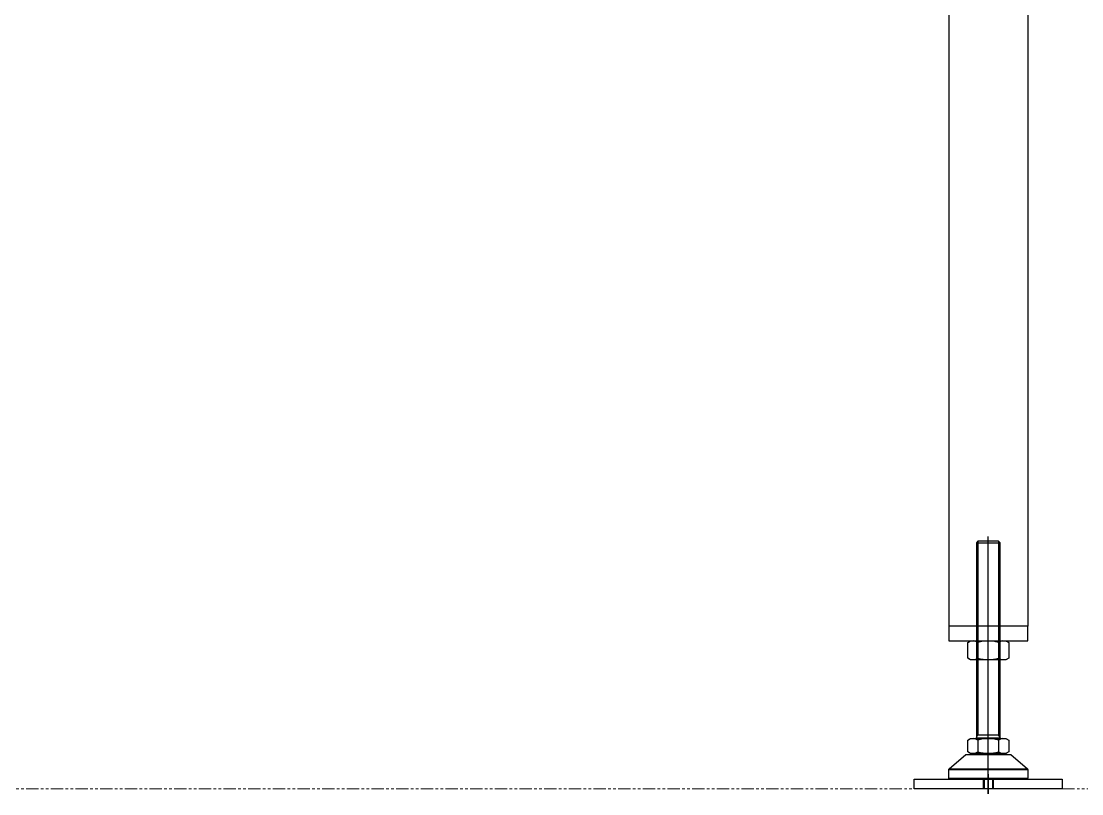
# Model space of a CAD drawing. Header units: inches. Extents: x 0 to 23821, y 0 to 11279.
# Drawn here: x 6257 to 7332, y 6389 to 7173 of the extents above; entities that cross this region are included whole.
import ezdxf

# ---------------------------------------------------------------- set-up
doc = ezdxf.new("R2010")
doc.units = ezdxf.units.IN
doc.header["$LTSCALE"] = 10
doc.header["$MEASUREMENT"] = 0
doc.linetypes.add('PHANTOM', pattern=[2.5, 1.25, -0.25, 0.25, -0.25, 0.25, -0.25])
doc.layers.add('33', color=3, linetype='PHANTOM', lineweight=9)

# ---------------------------------------------------------------- blocks, each defined once
blk = doc.blocks.new('A$Cd79cac07')
at = {"color": 0}
for p, q in [((2180, 0), (2180, -774.5)), ((2260, 0), (2260, -774.5)), ((2220, -944.5), (2220, -683.5)), ((2209.6, -688.5), (2208, -690.1)), ((2208, -690.1), (2232, -690.1)), ((2230.4, -688.5), (2209.6, -688.5)), ((2209.6, -688.5), (2209.6, -764.5)), ((2209.6, -690.1), (2209.6, -884.7)), ((2232, -690.1), (2230.4, -688.5)), ((2230.4, -688.5), (2230.4, -764.5)), ((2230.4, -690.1), (2230.4, -884.7)), ((2260, -774.5), (2180, -774.5)), ((2180, -774.5), (2180, -789.5)), ((2260, -774.5), (2180, -774.5)), ((2260, -789.5), (2260, -774.5)), ((2180, -789.5), (2260, -789.5)), ((2209.6, -791.1), (2209.6, -806.9)), ((2230.4, -791.1), (2230.4, -806.9)), ((2208, -887.5), (2209.6, -884.7)), ((2208, -884.7), (2232, -884.7)), ((2208, -887.7), (2232, -887.7)), ((2209.6, -890.1), (2209.6, -901.9)), ((2232, -887.5), (2230.4, -884.7)), ((2230.4, -890.1), (2230.4, -901.9)), ((2197.2, -904.7), (2242.8, -904.7)), ((2202, -903.5), (2202, -904.5)), ((2238, -903.5), (2238, -904.5)), ((2180, -920), (2260, -920)), ((2180.3, -919.2), (2259.7, -919.2)), ((2180, -928.5), (2260, -928.5)), ((2215, -929.5), (2215, -939.5)), ((2215.8, -929.5), (2215.8, -939.5)), ((2220, -924.5), (2220, -944.5)), ((2224.2, -929.5), (2224.2, -939.5)), ((2225, -929.5), (2225, -939.5))]:
    blk.add_line(p, q, dxfattribs=at)
for points in [[(2208, -690.1), (2208, -887.7)], [(2232, -887.7), (2232, -690.1)]]:
    blk.add_lwpolyline(points, dxfattribs=at)
for points in [[(2202, -789.5), (2238, -789.5), (2240.8, -791.1), (2240.8, -806.9), (2238, -808.5), (2202, -808.5), (2199.2, -806.9), (2199.2, -791.1)], [(2202, -888.5), (2238, -888.5), (2240.8, -890.1), (2240.8, -901.9), (2238, -903.5), (2202, -903.5), (2199.2, -901.9), (2199.2, -890.1)], [(2145, -929.5), (2295, -929.5), (2295, -939.5), (2145, -939.5)]]:
    blk.add_lwpolyline(points, close=True, dxfattribs=at)
blk.add_lwpolyline([(2197.9, -904.5), (2242.1, -904.5, -0.179033), (2242.8, -904.7), (2259.7, -919.2, -0.218944), (2260, -920), (2260, -928.5, -0.414214), (2259, -929.5), (2181, -929.5, -0.414214), (2180, -928.5), (2180, -920, -0.218944), (2180.3, -919.2), (2197.2, -904.7, -0.179033)], format="xyb", close=True, dxfattribs=at)
for centre, radius, start, end in [((2204.4, -798.7), 9.2, 55.6158, 115.6158), ((2220, -823.9), 34.4, 72.412, 107.588), ((2235.6, -798.7), 9.2, 64.3842, 124.3842), ((2204.4, -799.3), 9.2, 244.3842, 304.3842), ((2220, -774.1), 34.4, 252.412, 287.588), ((2235.6, -799.3), 9.2, 235.6158, 295.6158), ((2204.4, -897.7), 9.2, 55.6158, 115.6158), ((2207.2, -887.7), 0.8, 270, 0), ((2220, -922.9), 34.4, 72.412, 107.588), ((2235.6, -897.7), 9.2, 64.3842, 124.3842), ((2232.8, -887.7), 0.8, 180, 270), ((2204.4, -894.3), 9.2, 244.3842, 304.3842), ((2220, -869.1), 34.4, 252.412, 287.588), ((2235.6, -894.3), 9.2, 235.6158, 295.6158)]:
    blk.add_arc(centre, radius, start, end, dxfattribs=at)

msp = doc.modelspace()

# ---------------------------------------------------------------- linework, layer by layer
at = {"layer": '33'}
msp.add_line((1437.14339049, 6394.23973882, -227228.55083111), (8237.14339049, 6394.23973882, -227228.55083111), dxfattribs=at)

# ---------------------------------------------------------------- block references
at = {"color": 252}
msp.add_blockref('A$Cd79cac07', (5017.14339049, 7333.73973882, -227228.55083111), dxfattribs=at)

doc.saveas('drawing.dxf')
